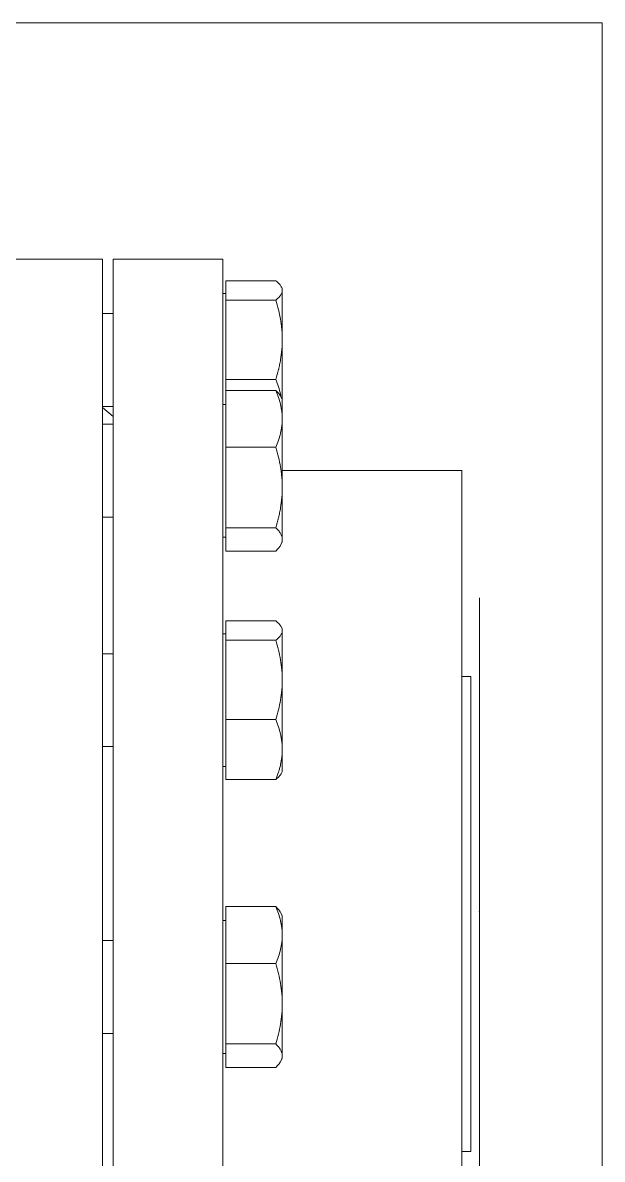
# Model space of a CAD drawing. Header units: millimetres. Extents: x 0 to 1675, y 0 to 1451.
# Drawn here: x 1434.8 to 1501.2, y 638.2 to 768.3 of the extents above; entities that cross this region are included whole.
import ezdxf

# ---------------------------------------------------------------- set-up
doc = ezdxf.new("R2010")
doc.units = ezdxf.units.MM
doc.header["$PDSIZE"] = -5
doc.layers.add('171', color=7, linetype='Continuous', lineweight=18)
doc.layers.add('173', color=7, linetype='Continuous', lineweight=18)

msp = doc.modelspace()

# ---------------------------------------------------------------- linework, layer by layer
at = {"layer": '171', "color": 7, "linetype": 'Continuous', "lineweight": 18}
for p, q in [((1443.92314, 741.26562), (1431.52313, 741.26562)), ((1443.92314, 741.26562), (1443.92314, 591.26562)), ((1445.12314, 741.26562), (1445.12314, 591.26562)), ((1457.72313, 741.26562), (1445.12314, 741.26562)), ((1457.72313, 741.26562), (1457.72313, 591.26562)), ((1458.04313, 736.57893), (1458.04313, 738.79977)), ((1463.79074, 738.79977), (1458.04313, 738.79977)), ((1464.52313, 737.91809), (1464.37992, 738.16615)), ((1458.04313, 737.31809), (1457.72313, 737.31809)), ((1464.52313, 737.91809), (1464.52313, 737.68935)), ((1464.52313, 732.03809), (1464.52313, 737.68935)), ((1458.04313, 727.49725), (1458.04313, 736.57893)), ((1463.79074, 736.57893), (1458.04313, 736.57893)), ((1445.12265, 735.03349), (1443.92279, 735.03349)), ((1464.52313, 732.03809), (1464.52313, 725.24031)), ((1463.79074, 727.49725), (1458.04313, 727.49725)), ((1458.04313, 726.24461), (1458.04313, 727.49725)), ((1463.79074, 726.24465), (1458.04313, 726.24465)), ((1458.04313, 719.71914), (1458.04313, 726.24461)), ((1464.52313, 725.24024), (1464.31935, 725.59321)), ((1464.52313, 722.98189), (1464.52313, 725.24024)), ((1443.92279, 724.40269), (1445.12265, 724.40269)), ((1445.12314, 723.26562), (1443.92314, 724.26562)), ((1458.04313, 724.64024), (1457.72313, 724.64024)), ((1464.52313, 715.11693), (1464.52313, 722.98189)), ((1445.12265, 722.35564), (1443.92279, 722.35564)), ((1458.04313, 710.51473), (1458.04313, 719.71914)), ((1463.79074, 719.71914), (1458.04313, 719.71914)), ((1485.12314, 717.06562), (1464.52346, 717.06562)), ((1485.12314, 717.06562), (1485.12314, 615.46562)), ((1464.52313, 715.11693), (1464.52313, 709.17528)), ((1443.92279, 711.72484), (1445.12265, 711.72484)), ((1457.72313, 709.44024), (1458.04313, 709.44024)), ((1458.04313, 707.83582), (1458.04313, 710.51473)), ((1463.79074, 710.51473), (1458.04313, 710.51473)), ((1464.31935, 708.48727), (1464.52313, 708.84024)), ((1464.52313, 709.17528), (1464.52313, 708.84024)), ((1463.79074, 707.83582), (1458.04313, 707.83582)), ((1458.04313, 697.6182), (1458.04313, 699.83904)), ((1463.79074, 699.83904), (1458.04313, 699.83904)), ((1464.52313, 698.95736), (1464.37992, 699.20542)), ((1464.52313, 698.95736), (1464.52313, 698.72862)), ((1458.04313, 698.35736), (1457.72313, 698.35736)), ((1464.52313, 693.07736), (1464.52313, 698.72862)), ((1463.79074, 697.6182), (1458.04313, 697.6182)), ((1458.04313, 688.53652), (1458.04313, 697.6182)), ((1445.12265, 696.07276), (1443.92279, 696.07276)), ((1464.52313, 685.1061), (1464.52313, 693.07736)), ((1486.12314, 693.46562), (1485.12314, 693.46562)), ((1486.12314, 693.46562), (1486.12314, 639.06562)), ((1458.04313, 681.67569), (1458.04313, 688.53652)), ((1463.79074, 688.53652), (1458.04313, 688.53652)), ((1443.92279, 685.44196), (1445.12265, 685.44196)), ((1464.52313, 682.55736), (1464.52313, 685.1061)), ((1457.72313, 683.15736), (1458.04313, 683.15736)), ((1464.37992, 682.30931), (1464.52313, 682.55736)), ((1463.79074, 681.67569), (1458.04313, 681.67569)), ((1458.04313, 660.59085), (1458.04313, 667.11636)), ((1463.79074, 667.11636), (1458.04313, 667.11636)), ((1464.52313, 666.11195), (1464.32146, 666.46126)), ((1458.04313, 665.51195), (1457.72313, 665.51195)), ((1464.52313, 663.8536), (1464.52313, 666.11195)), ((1464.52313, 655.98864), (1464.52313, 663.8536)), ((1445.12265, 663.22735), (1443.92279, 663.22735)), ((1463.79074, 660.59085), (1458.04313, 660.59085)), ((1458.04313, 651.38644), (1458.04313, 660.59085)), ((1464.52313, 650.04698), (1464.52313, 655.98864)), ((1443.92279, 652.59655), (1445.12265, 652.59655)), ((1458.04313, 648.70753), (1458.04313, 651.38644)), ((1463.79074, 651.38644), (1458.04313, 651.38644)), ((1457.72313, 650.31195), (1458.04313, 650.31195)), ((1464.32146, 649.36264), (1464.52313, 649.71195)), ((1464.52313, 650.04698), (1464.52313, 649.71195)), ((1463.79074, 648.70753), (1458.04313, 648.70753)), ((1485.12314, 639.06562), (1486.12314, 639.06562))]:
    msp.add_line(p, q, dxfattribs=at)
at = {"layer": '171', "color": 3, "linetype": 'Continuous', "lineweight": 18}
msp.add_line((1487.12314, 630.06562), (1487.12314, 702.46562), dxfattribs=at)
at = {"layer": '171', "color": 7, "linetype": 'Continuous', "lineweight": 18}
for points, knots in [([(1463.79074, 738.79977), (1463.90253, 738.70894), (1464.00445, 738.61779), (1464.1843, 738.43466), (1464.26221, 738.3427), (1464.38962, 738.15781), (1464.43911, 738.06488), (1464.48918, 737.92468), (1464.50186, 737.87781), (1464.51884, 737.7838), (1464.52314, 737.73664), (1464.52314, 737.68935)], [0, 0, 0, 0, 0.343252303, 0.343252303, 0.686504607, 0.686504607, 1.02975691, 1.02975691, 1.201383062, 1.201383062, 1.373009214, 1.373009214, 1.373009214, 1.373009214]), ([(1464.52314, 737.68935), (1464.52314, 737.66579), (1464.52207, 737.64219), (1464.51886, 737.60675), (1464.51752, 737.59493), (1464.51432, 737.57132), (1464.50498, 737.51235), (1464.48908, 737.45364), (1464.43883, 737.31319), (1464.38922, 737.22019), (1464.26164, 737.03529), (1464.18371, 736.94338), (1464.004, 736.7605), (1463.90225, 736.66953), (1463.79074, 736.57893)], [0, 0, 0, 0, 0.085815585, 0.085815585, 0.128723378, 0.128723378, 0.171631171, 0.343262342, 0.343262342, 0.686524684, 0.686524684, 1.029787025, 1.029787025, 1.373049367, 1.373049367, 1.373049367, 1.373049367]), ([(1464.52314, 732.03809), (1464.52314, 732.23004), (1464.51466, 732.61454), (1464.48923, 733.00027), (1464.4681, 733.24173), (1464.46361, 733.29007), (1464.45414, 733.38657), (1464.43917, 733.53114), (1464.39909, 733.86712), (1464.3562, 734.15288), (1464.25993, 734.72165), (1464.18179, 735.0972), (1464.00243, 735.84228), (1463.90123, 736.21181), (1463.79074, 736.57893)], [0, 0, 0, 0, 0.577030302, 1.154060603, 1.154060603, 1.298318179, 1.298318179, 1.442575754, 1.731090905, 2.308121207, 2.308121207, 3.46218181, 3.46218181, 4.616242413, 4.616242413, 4.616242413, 4.616242413]), ([(1464.52314, 732.03809), (1464.52314, 731.84626), (1464.51891, 731.65473), (1464.50213, 731.27228), (1464.48959, 731.08136), (1464.43989, 730.50945), (1464.39064, 730.12935), (1464.29504, 729.56077), (1464.24183, 729.27687), (1464.17094, 728.94629), (1464.13874, 728.80474), (1464.11688, 728.7104), (1464.10575, 728.66324), (1464.00391, 728.23918), (1463.90188, 727.86652), (1463.79074, 727.49725)], [0, 0, 0, 0, 0.5770279, 0.5770279, 1.154055801, 1.154055801, 2.308111601, 2.308111601, 2.885139502, 3.173653452, 3.317910427, 3.317910427, 3.462167402, 3.462167402, 4.616223203, 4.616223203, 4.616223203, 4.616223203]), ([(1463.79074, 727.49725), (1463.90253, 727.21667), (1464.00445, 726.93506), (1464.1843, 726.36933), (1464.26221, 726.08522), (1464.34341, 725.7212), (1464.35983, 725.64266), (1464.37515, 725.564)], [0, 0, 0, 0, 0.88914735, 0.88914735, 1.778294699, 1.778294699, 2.02247679, 2.02247679, 2.02247679, 2.02247679]), ([(1464.32118, 725.59002), (1464.25819, 725.69906), (1464.18172, 725.80746), (1464.004, 726.02562), (1463.90225, 726.13536), (1463.79074, 726.24465)], [0, 0, 0, 0, 0.4177547804, 0.4177547804, 0.8449342071, 0.8449342071, 0.8449342071, 0.8449342071]), ([(1463.79074, 726.24465), (1463.90253, 725.97778), (1464.00445, 725.70993), (1464.1843, 725.17186), (1464.26221, 724.90163), (1464.38962, 724.35837), (1464.43911, 724.08533), (1464.48918, 723.67338), (1464.50186, 723.53566), (1464.51884, 723.25941), (1464.52314, 723.12086), (1464.52314, 722.98189)], [0, 0, 0, 0, 0.841579517, 0.841579517, 1.683159033, 1.683159033, 2.52473855, 2.52473855, 2.945528308, 2.945528308, 3.366318067, 3.366318067, 3.366318067, 3.366318067]), ([(1464.52314, 722.98189), (1464.52314, 722.91267), (1464.52207, 722.84334), (1464.51886, 722.73918), (1464.51752, 722.70445), (1464.51432, 722.63508), (1464.50498, 722.46182), (1464.48908, 722.2893), (1464.43883, 721.87663), (1464.38922, 721.60336), (1464.26164, 721.06005), (1464.18371, 720.79002), (1464.004, 720.25266), (1463.90225, 719.98534), (1463.79074, 719.71914)], [0, 0, 0, 0, 0.210395756, 0.210395756, 0.315593634, 0.315593634, 0.420791511, 0.841583023, 0.841583023, 1.683166046, 1.683166046, 2.524749068, 2.524749068, 3.366332091, 3.366332091, 3.366332091, 3.366332091]), ([(1464.52314, 715.11693), (1464.52314, 715.31147), (1464.51466, 715.70117), (1464.48923, 716.09212), (1464.4681, 716.33684), (1464.46361, 716.38583), (1464.45414, 716.48364), (1464.43917, 716.63016), (1464.39909, 716.97068), (1464.3562, 717.2603), (1464.25993, 717.83676), (1464.18179, 718.21738), (1464.00243, 718.97253), (1463.90123, 719.34706), (1463.79074, 719.71914)], [0, 0, 0, 0, 0.584578983, 1.169157965, 1.169157965, 1.315302711, 1.315302711, 1.461447456, 1.753736948, 2.33831593, 2.33831593, 3.507473895, 3.507473895, 4.67663186, 4.67663186, 4.67663186, 4.67663186]), ([(1464.52314, 715.11693), (1464.52314, 714.92251), (1464.51891, 714.72839), (1464.50213, 714.34077), (1464.48959, 714.14727), (1464.43989, 713.56764), (1464.39064, 713.1824), (1464.29504, 712.60613), (1464.24183, 712.31839), (1464.17094, 711.98334), (1464.13874, 711.83988), (1464.11688, 711.74427), (1464.10575, 711.69647), (1464.00391, 711.26668), (1463.90188, 710.88898), (1463.79074, 710.51473)], [0, 0, 0, 0, 0.584576618, 0.584576618, 1.169153235, 1.169153235, 2.33830647, 2.33830647, 2.922883088, 3.215171396, 3.361315551, 3.361315551, 3.507459705, 3.507459705, 4.67661294, 4.67661294, 4.67661294, 4.67661294]), ([(1463.79074, 710.51473), (1463.90253, 710.40517), (1464.00445, 710.29521), (1464.1843, 710.07432), (1464.26221, 709.96338), (1464.38962, 709.74036), (1464.43911, 709.62827), (1464.48918, 709.45915), (1464.50186, 709.40261), (1464.51884, 709.2892), (1464.52314, 709.23233), (1464.52314, 709.17528)], [0, 0, 0, 0, 0.391763511, 0.391763511, 0.783527022, 0.783527022, 1.175290533, 1.175290533, 1.371172289, 1.371172289, 1.567054044, 1.567054044, 1.567054044, 1.567054044]), ([(1464.52314, 709.17528), (1464.52314, 709.14686), (1464.52207, 709.11839), (1464.51886, 709.07564), (1464.51752, 709.06138), (1464.51432, 709.0329), (1464.50498, 708.96177), (1464.48908, 708.89095), (1464.43883, 708.72154), (1464.38922, 708.60935), (1464.26164, 708.38631), (1464.18371, 708.27545), (1464.004, 708.05485), (1463.90225, 707.94511), (1463.79074, 707.83582)], [0, 0, 0, 0, 0.097942973, 0.097942973, 0.14691446, 0.14691446, 0.195885947, 0.391771894, 0.391771894, 0.783543788, 0.783543788, 1.175315682, 1.175315682, 1.567087575, 1.567087575, 1.567087575, 1.567087575]), ([(1463.79074, 699.83904), (1463.90253, 699.74821), (1464.00445, 699.65706), (1464.1843, 699.47393), (1464.26221, 699.38197), (1464.38962, 699.19708), (1464.43911, 699.10415), (1464.48918, 698.96395), (1464.50186, 698.91708), (1464.51884, 698.82306), (1464.52314, 698.77591), (1464.52314, 698.72862)], [0, 0, 0, 0, 0.343252303, 0.343252303, 0.686504607, 0.686504607, 1.02975691, 1.02975691, 1.201383062, 1.201383062, 1.373009214, 1.373009214, 1.373009214, 1.373009214]), ([(1464.52314, 698.72862), (1464.52314, 698.70506), (1464.52207, 698.68146), (1464.51886, 698.64602), (1464.51752, 698.6342), (1464.51432, 698.61059), (1464.50498, 698.55162), (1464.48908, 698.4929), (1464.43883, 698.35246), (1464.38922, 698.25946), (1464.26164, 698.07455), (1464.18371, 697.98265), (1464.004, 697.79977), (1463.90225, 697.70879), (1463.79074, 697.6182)], [0, 0, 0, 0, 0.085815585, 0.085815585, 0.128723378, 0.128723378, 0.171631171, 0.343262342, 0.343262342, 0.686524684, 0.686524684, 1.029787025, 1.029787025, 1.373049367, 1.373049367, 1.373049367, 1.373049367]), ([(1463.79074, 697.6182), (1463.90253, 697.24679), (1464.00445, 696.87402), (1464.1843, 696.12517), (1464.26221, 695.74909), (1464.38962, 694.99302), (1464.43911, 694.61303), (1464.48918, 694.03971), (1464.50186, 693.84805), (1464.51884, 693.46358), (1464.52314, 693.27076), (1464.52314, 693.07736)], [0, 0, 0, 0, 1.154043731, 1.154043731, 2.308087462, 2.308087462, 3.462131193, 3.462131193, 4.039153058, 4.039153058, 4.616174924, 4.616174924, 4.616174924, 4.616174924]), ([(1464.52314, 693.07736), (1464.52314, 692.98102), (1464.52207, 692.88453), (1464.51886, 692.73958), (1464.51752, 692.69124), (1464.51432, 692.5947), (1464.50498, 692.35356), (1464.48908, 692.11346), (1464.43883, 691.53915), (1464.38922, 691.15883), (1464.26164, 690.4027), (1464.18371, 690.02688), (1464.004, 689.27904), (1463.90225, 688.907), (1463.79074, 688.53652)], [0, 0, 0, 0, 0.288511564, 0.288511564, 0.432767346, 0.432767346, 0.577023128, 1.154046257, 1.154046257, 2.308092514, 2.308092514, 3.462138771, 3.462138771, 4.616185028, 4.616185028, 4.616185028, 4.616185028]), ([(1464.52314, 685.1061), (1464.52314, 685.25111), (1464.51466, 685.54159), (1464.48923, 685.83299), (1464.4681, 686.0154), (1464.46361, 686.05192), (1464.45414, 686.12483), (1464.43917, 686.23404), (1464.39909, 686.48786), (1464.3562, 686.70374), (1464.25993, 687.13343), (1464.18179, 687.41714), (1464.00243, 687.98001), (1463.90123, 688.25918), (1463.79074, 688.53652)], [0, 0, 0, 0, 0.441155168, 0.882310337, 0.882310337, 0.992599129, 0.992599129, 1.102887921, 1.323465505, 1.764620673, 1.764620673, 2.64693101, 2.64693101, 3.529241346, 3.529241346, 3.529241346, 3.529241346]), ([(1464.52314, 685.1061), (1464.52314, 684.96118), (1464.51891, 684.81649), (1464.50213, 684.52757), (1464.48959, 684.38333), (1464.43989, 683.95128), (1464.39064, 683.66413), (1464.29504, 683.23459), (1464.24183, 683.02011), (1464.17094, 682.77037), (1464.13874, 682.66344), (1464.11688, 682.59217), (1464.10575, 682.55654), (1464.00391, 682.23618), (1463.90188, 681.95465), (1463.79074, 681.67569)], [0, 0, 0, 0, 0.441151838, 0.441151838, 0.882303675, 0.882303675, 1.76460735, 1.76460735, 2.205759188, 2.426335106, 2.536623066, 2.536623066, 2.646911025, 2.646911025, 3.5292147, 3.5292147, 3.5292147, 3.5292147]), ([(1463.79074, 681.67569), (1463.90253, 681.76651), (1464.00445, 681.85767), (1464.1843, 682.04079), (1464.26221, 682.13276), (1464.34785, 682.25703), (1464.3681, 682.28892), (1464.38659, 682.32087)], [0, 0, 0, 0, 0.3765342939, 0.3765342939, 0.7530685878, 0.7530685878, 0.8827140518, 0.8827140518, 0.8827140518, 0.8827140518]), ([(1464.32456, 666.45587), (1464.32441, 666.45613), (1464.32426, 666.45639), (1464.25993, 666.5685), (1464.18179, 666.67928), (1464.00243, 666.89906), (1463.90123, 667.00807), (1463.79074, 667.11636)], [0, 0, 0, 0, 0.0009836285, 0.0009836285, 0.4263364938, 0.4263364938, 0.851689359, 0.851689359, 0.851689359, 0.851689359]), ([(1463.79074, 667.11636), (1463.90253, 666.84949), (1464.00445, 666.58164), (1464.1843, 666.04357), (1464.26221, 665.77334), (1464.38962, 665.23008), (1464.43911, 664.95704), (1464.48918, 664.54509), (1464.50186, 664.40737), (1464.51884, 664.13112), (1464.52314, 663.99257), (1464.52314, 663.8536)], [0, 0, 0, 0, 0.841579517, 0.841579517, 1.683159033, 1.683159033, 2.52473855, 2.52473855, 2.945528308, 2.945528308, 3.366318067, 3.366318067, 3.366318067, 3.366318067]), ([(1464.52314, 663.8536), (1464.52314, 663.78438), (1464.52207, 663.71505), (1464.51886, 663.61089), (1464.51752, 663.57616), (1464.51432, 663.50679), (1464.50498, 663.33353), (1464.48908, 663.16101), (1464.43883, 662.74834), (1464.38922, 662.47507), (1464.26164, 661.93176), (1464.18371, 661.66173), (1464.004, 661.12437), (1463.90225, 660.85705), (1463.79074, 660.59085)], [0, 0, 0, 0, 0.210395756, 0.210395756, 0.315593634, 0.315593634, 0.420791511, 0.841583023, 0.841583023, 1.683166046, 1.683166046, 2.524749068, 2.524749068, 3.366332091, 3.366332091, 3.366332091, 3.366332091]), ([(1463.79074, 660.59085), (1463.90253, 660.21442), (1464.00445, 659.83661), (1464.1843, 659.07764), (1464.26221, 658.69648), (1464.38962, 657.9302), (1464.43911, 657.54507), (1464.48918, 656.964), (1464.50186, 656.76975), (1464.51884, 656.38008), (1464.52314, 656.18466), (1464.52314, 655.98864)], [0, 0, 0, 0, 1.169141307, 1.169141307, 2.338282614, 2.338282614, 3.50742392, 3.50742392, 4.091994574, 4.091994574, 4.676565227, 4.676565227, 4.676565227, 4.676565227]), ([(1464.52314, 655.98864), (1464.52314, 655.891), (1464.52207, 655.79321), (1464.51886, 655.64629), (1464.51752, 655.5973), (1464.51432, 655.49946), (1464.50498, 655.25506), (1464.48908, 655.01172), (1464.43883, 654.42964), (1464.38922, 654.04418), (1464.26164, 653.27784), (1464.18371, 652.89694), (1464.004, 652.13899), (1463.90225, 651.76193), (1463.79074, 651.38644)], [0, 0, 0, 0, 0.29228595, 0.29228595, 0.438428925, 0.438428925, 0.5845719, 1.169143799, 1.169143799, 2.338287599, 2.338287599, 3.507431398, 3.507431398, 4.676575197, 4.676575197, 4.676575197, 4.676575197]), ([(1464.52314, 650.04699), (1464.52314, 650.10361), (1464.51466, 650.21703), (1464.48923, 650.33081), (1464.4681, 650.40203), (1464.46361, 650.41629), (1464.45414, 650.44476), (1464.43917, 650.4874), (1464.39909, 650.58651), (1464.3562, 650.6708), (1464.25993, 650.83858), (1464.18179, 650.94936), (1464.00243, 651.16914), (1463.90123, 651.27815), (1463.79074, 651.38644)], [0, 0, 0, 0, 0.195904443, 0.391808886, 0.391808886, 0.440784996, 0.440784996, 0.489761107, 0.587713328, 0.783617771, 0.783617771, 1.175426657, 1.175426657, 1.567235542, 1.567235542, 1.567235542, 1.567235542]), ([(1464.52314, 650.04699), (1464.52314, 649.9904), (1464.51891, 649.9339), (1464.50213, 649.82109), (1464.48959, 649.76477), (1464.43989, 649.59607), (1464.39064, 649.48395), (1464.29504, 649.31623), (1464.24183, 649.23248), (1464.17094, 649.13497), (1464.13874, 649.09322), (1464.11688, 649.06539), (1464.10575, 649.05148), (1464.00391, 648.92639), (1463.90188, 648.81646), (1463.79074, 648.70753)], [0, 0, 0, 0, 0.195893779, 0.195893779, 0.391787559, 0.391787559, 0.783575117, 0.783575117, 0.979468897, 1.077415786, 1.126389231, 1.126389231, 1.175362676, 1.175362676, 1.567150234, 1.567150234, 1.567150234, 1.567150234])]:
    msp.add_open_spline(points, degree=3, knots=knots, dxfattribs=at)
at = {"layer": '171', "color": 5, "linetype": 'Continuous', "lineweight": 18}
msp.add_point((1487.12314, 666.57177), dxfattribs=at)
at = {"layer": '173', "color": 35, "linetype": 'Continuous', "lineweight": 18}
for q in [(1200.44044, 768.34392), (1501.20525, 177.56562)]:
    msp.add_line((1501.20525, 768.34392), q, dxfattribs=at)

doc.saveas('drawing.dxf')
